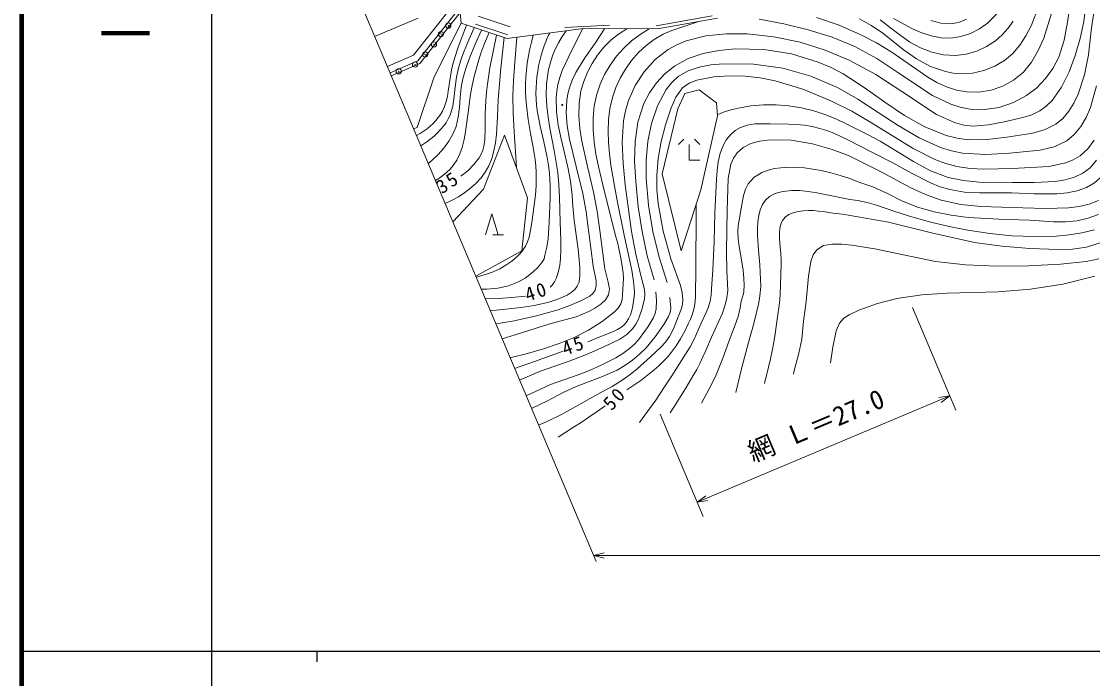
# Model space of a CAD drawing. Units: millimetres, scale not verified. Extents: x 40000 to 680000, y 20000 to 380000.
# Drawn here: x 40000 to 141498, y 202409 to 264700 of the extents above; entities that cross this region are included whole.
import ezdxf
from ezdxf.enums import TextEntityAlignment as Align

# ---------------------------------------------------------------- set-up
doc = ezdxf.new("R2010")
doc.units = ezdxf.units.MM
doc.header["$LTSCALE"] = 1000
doc.header["$PDMODE"] = 32
doc.header["$PDSIZE"] = 500
for name, color, linetype, lineweight in [('M-BGD', 7, 'Continuous', 13), ('M-BMK-OTRS', 5, 'Continuous', 13), ('M-STR-HTXT', 7, 'Continuous', 13), ('M-STR-STRC', 7, 'Continuous', 13), ('M-TTL', 2, 'Continuous', 140), ('M-TTL-BAND', 7, 'Continuous', 25)]:
    doc.layers.add(name, color=color, linetype=linetype, lineweight=lineweight)
doc.styles.add('@ＭＳ ゴシック', font='')
doc.styles.add('ＭＳ ゴシック', font='')
doc.styles.get('@ＭＳ ゴシック').set_extended_font_data('@MS Gothic')
doc.styles.get('ＭＳ ゴシック').set_extended_font_data('MS Gothic')

msp = doc.modelspace()

# ---------------------------------------------------------------- linework, layer by layer
at = {"layer": 'M-BGD'}
for p, q in [((60211, 294712), (94461, 213497)), ((80757, 266045), (77162, 261493)), ((81451, 265391), (77759, 260716)), ((81672, 264519), (81573, 265499)), ((86327, 264201), (83264, 265199)), ((105457, 265231), (100135, 264278)), ((105966, 265023), (100270, 263984)), ((79114, 259434), (81672, 264519)), ((81672, 264519), (86022, 263080)), ((86078, 263436), (83014, 264433)), ((93255, 264015), (86022, 263080)), ((95739, 264351), (91507, 264124)), ((100270, 263984), (93255, 264015)), ((77162, 261493), (74674, 260418)), ((77759, 260716), (75043, 259542)), ((79114, 259434), (77503, 254650)), ((102210, 256401), (102863, 257877)), ((102863, 257877), (104220, 258209)), ((105855, 256991), (104220, 258209)), ((105943, 255747), (105855, 256991)), ((102210, 256401), (100725, 250247)), ((104386, 248749), (105943, 255747)), ((77503, 254650), (77156, 254532)), ((83795, 248801), (85786, 253910)), ((87966, 247967), (85786, 253910)), ((102771, 253539), (102271, 253039)), ((103271, 251539), (103271, 253039)), ((104271, 253039), (103771, 253539)), ((104271, 251539), (103271, 251539)), ((100725, 250247), (102502, 242946)), ((80872, 245718), (83795, 248801)), ((102502, 242946), (104386, 248749)), ((87413, 242961), (87966, 247967)), ((83967, 244463), (84567, 246463)), ((84567, 246463), (85167, 244463)), ((139406, 245282), (139398, 245278)), ((85667, 244463), (84667, 244463)), ((83054, 240545), (87413, 242961))]:
    msp.add_line(p, q, dxfattribs=at)
for points in [[(139632, 268064), (139126, 264628), (138819, 262931), (138296, 261306), (137747, 260251), (137046, 259275), (136206, 258405), (135240, 257664), (133992, 256999), (132649, 256555), (131265, 256346), (129892, 256386), (128967, 256565), (128069, 256853), (126342, 257685), (123060, 259863), (121050, 261183), (118981, 262320), (116818, 263214), (114562, 263909), (112247, 264460), (109909, 264922)], [(140872, 266272), (140677, 264680), (140333, 263089), (139858, 261483), (139287, 259935), (138568, 258471), (137657, 257202), (137115, 256675), (136510, 256239), (135736, 255859), (134896, 255579), (133115, 255174), (131637, 254883), (130193, 254771), (129295, 254872), (128415, 255107), (126701, 255887), (123416, 258062), (120946, 259667), (118426, 261028), (116152, 261983), (113775, 262726), (111310, 263239), (108771, 263509), (106797, 263530), (104850, 263334), (102993, 262856), (102116, 262491), (101286, 262031), (100065, 261087), (99011, 259931), (98153, 258615), (97521, 257195), (97241, 256237), (97057, 255261), (96921, 253267), (97008, 251243), (97215, 249217), (97805, 244798), (98211, 242630), (98737, 240485)], [(141788, 266538), (141401, 264081), (141100, 261545), (140729, 259637), (140136, 257792), (139736, 256946), (139256, 256179), (138690, 255512), (138028, 254966), (137002, 254445), (135848, 254109), (133371, 253732), (131510, 253517), (129704, 253484), (128658, 253624), (127626, 253883), (125609, 254694), (123666, 255788), (121812, 257039), (119857, 258448), (117872, 259734), (116715, 260336), (115509, 260852), (112978, 261622), (110333, 262038), (107634, 262095), (106096, 261958), (104598, 261664), (103178, 261176), (101874, 260457), (100979, 259736), (100189, 258885), (99519, 257934), (98982, 256909), (98408, 255146), (98144, 253301), (98106, 251410), (98211, 249510), (98454, 247128), (98813, 244787), (99307, 242485), (99951, 240219)], [(119397, 264929), (120523, 264319), (121585, 263611), (123553, 262026), (124800, 261156), (126142, 260440), (127561, 259946), (128294, 259804), (129040, 259742), (130131, 259807), (131206, 260046), (132225, 260446), (133150, 260995), (133937, 261664), (134612, 262445), (135188, 263319), (135680, 264268), (136469, 266314)], [(115346, 265064), (117477, 264329), (119536, 263443), (121024, 262664), (122473, 261773), (125875, 259422), (126754, 258916), (127658, 258495), (128594, 258185), (129569, 258012), (130724, 258006), (131883, 258197), (132993, 258571), (133998, 259117), (134940, 259902), (135713, 260851), (136346, 261932), (136865, 263114), (137675, 265662)], [(122621, 264991), (124429, 263988), (125304, 263613), (126210, 263325), (127138, 263153), (128077, 263125), (129016, 263266), (129928, 263561), (130785, 263992), (131557, 264536), (132461, 265445)], [(126183, 264779), (127119, 264522), (128031, 264460), (128809, 264602), (129546, 264918)], [(82176, 264336), (81374, 262257), (81028, 261197), (80882, 260655), (80761, 260104), (80598, 259093), (80450, 258081), (80358, 257586), (80240, 257104), (80089, 256640), (79894, 256198), (79713, 255882), (79504, 255580), (79269, 255294), (79011, 255022), (78433, 254520), (77789, 254073), (77434, 253871)], [(82886, 264104), (82385, 262962), (81910, 261808), (81697, 261222), (81508, 260628), (81348, 260024), (81224, 259408), (81103, 258489), (81005, 257567), (80863, 256671), (80755, 256240), (80612, 255826), (80440, 255455), (80233, 255100), (79993, 254761), (79723, 254439), (79427, 254131), (79108, 253838), (78409, 253294), (77835, 252920)], [(93174, 264004), (91856, 261377), (91251, 260057), (91009, 259389), (90826, 258713), (90719, 258089), (90666, 257457), (90698, 256175), (90873, 254873), (91142, 253555), (91770, 250893), (92031, 249560), (92191, 248233), (92246, 247201), (92378, 245841), (92570, 244485), (92759, 243127), (92884, 241765)], [(95254, 264006), (94351, 262623), (93400, 261250), (92544, 259857), (92195, 259144), (91924, 258415), (91775, 257835), (91678, 257244), (91624, 256034), (91723, 254791), (91937, 253525), (92562, 250952), (93200, 248381), (93514, 246639), (93745, 244917), (94161, 241485)], [(97365, 263996), (96586, 263506), (95861, 262920), (95194, 262251), (94596, 261512), (94071, 260716), (93629, 259876), (93277, 259005), (93021, 258117), (92837, 256932), (92806, 255740), (92900, 254543), (93088, 253341), (93633, 250933), (94208, 248528), (94548, 246701), (94812, 244880), (95288, 241239)], [(97015, 240861), (96843, 242099), (96500, 243636), (96339, 244290), (95217, 248675), (94666, 250954), (94438, 252106), (94265, 253261), (94167, 254413), (94163, 255559), (94271, 256692), (94510, 257810), (94834, 258757), (95260, 259678), (95781, 260560), (96386, 261391), (97067, 262161), (97815, 262858), (98620, 263470), (99474, 263987)], [(97902, 240667), (97830, 241113), (97114, 244434), (96436, 247720), (96217, 248925), (95859, 251065), (95718, 252146), (95623, 253228), (95590, 254308), (95635, 255383), (95771, 256449), (96016, 257502), (96336, 258427), (96747, 259326), (97245, 260187), (97821, 260998), (98471, 261745), (99188, 262416), (99965, 262999), (100797, 263481), (101622, 263840), (102473, 264136), (104189, 264698), (104193, 264699)], [(121362, 264847), (122748, 263771), (124178, 262735), (125186, 262189), (126258, 261778), (127374, 261530), (128512, 261472), (129529, 261599), (130519, 261885), (131453, 262316), (132303, 262874), (132932, 263427), (133491, 264048), (133988, 264726)], [(83598, 263871), (83004, 262548), (82444, 261207), (82196, 260526), (81979, 259836), (81802, 259135), (81671, 258421), (81570, 257489), (81496, 256552), (81388, 255631), (81301, 255182), (81183, 254745), (80892, 254024), (80501, 253342), (80025, 252697), (79482, 252087), (78888, 251510), (78553, 251220)], [(79225, 249625), (79550, 249810), (79933, 250079), (80291, 250373), (80617, 250690), (80908, 251034), (81254, 251562), (81531, 252136), (81750, 252745), (81920, 253384), (82052, 254043), (82156, 254714), (82324, 256061), (82561, 257792), (82710, 258637), (82890, 259474), (83174, 260531), (83512, 261580), (83894, 262616), (84310, 263638)], [(80150, 247431), (80752, 247725), (81400, 248087), (82009, 248482), (82576, 248912), (83092, 249377), (83553, 249878), (83952, 250417), (84283, 250995), (84570, 251691), (84778, 252430), (84922, 253204), (85015, 254003), (85107, 255649), (85171, 257302), (85285, 258796), (85440, 260260), (85733, 263172)], [(81650, 250044), (82285, 250552), (82871, 251129), (83131, 251443), (83361, 251773), (83555, 252120), (83707, 252483), (83841, 252992), (83911, 253521), (83941, 254605), (83948, 255910), (83995, 257200), (84059, 257979), (84151, 258758), (84397, 260313), (85021, 263406)], [(86947, 263198), (86724, 260440), (86626, 259061), (86573, 257682), (86595, 255972), (86688, 254260), (86913, 250838)], [(88504, 263399), (88326, 262748), (88171, 262090), (88039, 261425), (87932, 260756), (87851, 260083), (87796, 259408), (87770, 258732), (87772, 258057), (87802, 257392), (87858, 256729), (88029, 255407), (88253, 254091), (88498, 252780)], [(89571, 262486), (89681, 262770), (89798, 263051), (89925, 263328), (90060, 263601)], [(91617, 263803), (91228, 263258), (90884, 262680), (90586, 262074), (90333, 261444), (90124, 260796), (89959, 260135), (89839, 259466), (89763, 258795), (89729, 257732), (89784, 256674), (89909, 255621), (90080, 254570), (90482, 252472), (90820, 250370), (90926, 249201), (90984, 248029), (91053, 245678), (91116, 243938), (91120, 243069), (91083, 242201)], [(88883, 256262), (88815, 256799), (88774, 257340), (88758, 257882), (88767, 258426), (88797, 258945), (88848, 259462), (88918, 259978), (89010, 260490), (89121, 260998), (89251, 261501), (89402, 261997), (89571, 262486)], [(141874, 258592), (141288, 256530), (140875, 255583), (140370, 254727), (139763, 253988), (139047, 253391), (137868, 252821), (136528, 252491), (133639, 252217), (131359, 252098), (129174, 252215), (128118, 252435), (127081, 252763), (125055, 253675), (123091, 254820), (121182, 256067), (119267, 257318), (117318, 258441), (114803, 259524), (112140, 260265), (109361, 260653), (106495, 260681), (105338, 260581), (104215, 260378), (103167, 260028), (102237, 259487), (101624, 258921), (101098, 258248), (100278, 256705), (99705, 255025), (99362, 253304), (99209, 251558), (99209, 249802), (99410, 247286), (99823, 244796), (100424, 242345), (101192, 239948)], [(141664, 253458), (141055, 252631), (140316, 251966), (139669, 251584), (138953, 251297), (137365, 250946), (133900, 250744), (131196, 250693), (129903, 250758), (128644, 250945), (127583, 251232), (126542, 251624), (124510, 252647), (120551, 255096), (118676, 256178), (116764, 257149), (114143, 258252), (111411, 259071), (110003, 259342), (108567, 259504), (107103, 259545), (105612, 259452), (103984, 259139), (103259, 258835), (102647, 258391), (102024, 257529), (101574, 256502), (101026, 254910), (100608, 253313), (100330, 251709), (100205, 250095), (100220, 248775), (100332, 247450), (100805, 244808), (101539, 242204), (102449, 239673)], [(120786, 252220), (122578, 251298), (124350, 250300), (126134, 249396), (127041, 249032), (127963, 248754), (129351, 248524), (130784, 248447), (133808, 248446), (135968, 248369), (138096, 248360), (139104, 248448), (140051, 248633), (140919, 248943), (141690, 249404), (142208, 249871), (142666, 250427), (143072, 251057), (143434, 251744), (144056, 253227), (144594, 254751), (145329, 256936), (145939, 259102), (146024, 259475)], [(88883, 256262), (89167, 254767), (89507, 253280), (89826, 251794), (89953, 251048), (90046, 250300), (90110, 249152), (90103, 247996), (89995, 245668), (89899, 244082), (89793, 243302), (89610, 242537)], [(105969, 255863), (106173, 255955), (106380, 256039), (106590, 256117), (106802, 256187)], [(106802, 256187), (107369, 256349), (107945, 256486), (109118, 256683), (110313, 256780), (111517, 256781), (112719, 256686), (113909, 256499), (115076, 256221), (116209, 255855), (117228, 255440), (118219, 254972), (120169, 253971), (121365, 253338)], [(120786, 252220), (120780, 252223), (118253, 253496), (116977, 254095), (116323, 254349), (115655, 254562), (114927, 254732), (114186, 254851), (113438, 254926), (112690, 254964), (110951, 254982), (109491, 254976), (108786, 254879), (108126, 254655), (107637, 254354), (107200, 253961), (106825, 253498), (106520, 252989), (106210, 252214), (106023, 251405), (105919, 250575), (105861, 249738), (105720, 246543), (105639, 243846), (105502, 241147), (105399, 239363)], [(88498, 252780), (88598, 252190), (88678, 251596), (88737, 250998), (88774, 250398), (88788, 249798), (88780, 249198), (88747, 248602), (88690, 248010), (88489, 246599), (88368, 245655), (88212, 244715), (88099, 244260), (87951, 243822), (87759, 243406), (87513, 243017)], [(142074, 247733), (141185, 247391), (140223, 247163), (139205, 247030), (137063, 246961), (134885, 247014), (130899, 247145), (129004, 247352), (127159, 247764), (125675, 248297), (124219, 248965), (121392, 250474), (118356, 251987), (116732, 252605), (114953, 253097), (112932, 253430), (110912, 253477), (109975, 253357), (109127, 253120), (108396, 252752), (107811, 252237), (107477, 251739), (107232, 251161), (106954, 249822), (106863, 246820), (106814, 242925), (106826, 241072), (106928, 239203)], [(121365, 253338), (124534, 251412), (126150, 250548), (127812, 249908), (129252, 249607), (130744, 249475), (133909, 249440), (135957, 249425), (137964, 249530), (138906, 249684), (139783, 249935), (140575, 250306), (141265, 250820), (141881, 251545)], [(108464, 239095), (108475, 239712), (108451, 240330), (108379, 241122), (108267, 241912), (108012, 243352), (107918, 244070), (107890, 244785), (107927, 245330), (108003, 245875), (108198, 246982), (108420, 248208), (108598, 248786), (108872, 249312), (109133, 249635), (109445, 249921), (109796, 250167), (110172, 250373), (110751, 250600), (111350, 250748), (111963, 250834), (112582, 250871), (113386, 250865), (114186, 250807), (114982, 250703), (115771, 250560), (116687, 250350), (117591, 250095), (118483, 249799), (119359, 249463)], [(119359, 249463), (120691, 249014), (122060, 248388), (123409, 247707), (124918, 247098), (126485, 246641), (128089, 246320), (129709, 246117), (132611, 245967), (135523, 245857), (137794, 245707), (138922, 245700), (140039, 245806), (141067, 246043), (142065, 246410)], [(110015, 238986), (110049, 239596), (110045, 240242), (109960, 241613), (109837, 243027), (109753, 244417), (109750, 245081), (109785, 245713), (109868, 246305), (110009, 246847), (110218, 247332), (110504, 247750), (110876, 248094), (111344, 248353), (111745, 248486), (112173, 248579), (112973, 248667), (113770, 248664), (114564, 248590), (115356, 248463), (116934, 248130), (117722, 247963), (118510, 247822)], [(118510, 247822), (119239, 247720), (120135, 247536), (121017, 247283), (122762, 246686), (124462, 246143), (126179, 245668), (127913, 245261), (129665, 244919), (131754, 244598), (133857, 244385), (135960, 244298), (138049, 244359), (139268, 244474), (140481, 244662), (141691, 244940)], [(103885, 239522), (103889, 240428), (103935, 247359)], [(111901, 238853), (111967, 240723), (111985, 241675), (111976, 242170), (111951, 242683), (111873, 243657), (111843, 244144), (111839, 244616), (111875, 245063), (111964, 245473), (112120, 245835), (112358, 246138), (112708, 246387), (113135, 246566), (113609, 246685), (114099, 246752), (114582, 246777), (115053, 246766), (115515, 246729), (115971, 246674), (116875, 246538), (117786, 246424)], [(117786, 246424), (122175, 245679), (126236, 244669), (130303, 243748), (132914, 243394), (135561, 243176), (138265, 243065), (139601, 243124), (140911, 243312), (143013, 243960)], [(142091, 242198), (140904, 241956), (138443, 241700), (135416, 241530), (132410, 241486), (129464, 241612), (126615, 241951), (122838, 242735), (120851, 243149), (118698, 243494), (117748, 243592), (116828, 243598), (116012, 243444), (115372, 243060), (115029, 242568), (114806, 241949), (114587, 240550), (114372, 238155), (114122, 236278), (113963, 234584), (113668, 233241), (113204, 231483), (113150, 231248)], [(87513, 243017), (87415, 242893), (87198, 242645), (86966, 242410), (86720, 242187), (86462, 241976), (86193, 241778), (85913, 241592), (85327, 241256), (84712, 240968), (84078, 240729), (83432, 240538), (83089, 240462)], [(83570, 239321), (84094, 239322), (85134, 239426), (86138, 239651), (87095, 240018), (87725, 240368), (88315, 240795), (88854, 241301), (89329, 241883), (89521, 242197), (89610, 242537)], [(84428, 237287), (84999, 237331), (87366, 237568), (88600, 237772), (89881, 238068), (90842, 238362), (91726, 238754), (92105, 238998), (92426, 239280), (92673, 239604), (92835, 239975), (92916, 240643), (92902, 241350), (92884, 241765)], [(91083, 242201), (91053, 241904), (91011, 241609), (90955, 241315), (90886, 241020), (90763, 240603), (90688, 240398), (90601, 240200), (90500, 240011), (90385, 239834), (90252, 239671), (90102, 239525)], [(84962, 236022), (86521, 236292), (88689, 236752), (90865, 237377), (91966, 237777), (93081, 238250), (93845, 238658), (94149, 238919), (94359, 239239), (94456, 239656), (94447, 240103), (94161, 241485)], [(95288, 241239), (95612, 239970), (95717, 239349), (95635, 238776), (95332, 238310), (94893, 237906), (94346, 237520), (93775, 237200), (92575, 236713), (90065, 236027), (86776, 234997), (85561, 234601)], [(86307, 232831), (86411, 232854), (87947, 233232), (89463, 233662), (90945, 234160), (92376, 234745), (93743, 235435), (95030, 236250), (96184, 237165), (96547, 237513), (96812, 237915), (96912, 238329), (96945, 238770), (97046, 240350), (97015, 240861)], [(93668, 234315), (94794, 234791), (95486, 235056), (96173, 235339), (96497, 235501), (96797, 235687), (97068, 235901), (97302, 236150), (97527, 236499), (97699, 236892), (97829, 237312), (97928, 237743), (98004, 238166), (98055, 238585), (98079, 239002), (98070, 239419), (97999, 240043), (97902, 240667)], [(98737, 240485), (99031, 239303), (99062, 238850), (99030, 238393), (98832, 237477), (98474, 236473), (98234, 236011), (97943, 235591), (97375, 235035), (96700, 234579), (95193, 233849), (93538, 233140), (91887, 232499), (89106, 231532), (87202, 230710)], [(102449, 239673), (102599, 238983), (102679, 238293), (102636, 237890), (102534, 237489), (102241, 236695), (101858, 235725), (101644, 235260), (101396, 234819), (101018, 234302), (100581, 233821), (99619, 232921), (98346, 231780), (97694, 231242), (97015, 230743), (95976, 230105), (94899, 229519), (92524, 228208), (91244, 227479), (89828, 226778), (89008, 226428)], [(141724, 240538), (138679, 239787), (135629, 239317), (132548, 239081), (127727, 238955), (125320, 238796), (122945, 238431), (121127, 237951), (119357, 237316), (118419, 236894), (117918, 236573), (117514, 236088), (117191, 235359), (116885, 233837), (116666, 232348)], [(87757, 238652), (86469, 238517), (85174, 238451), (83934, 238459)], [(100113, 239077), (100166, 238255), (100151, 237445), (100045, 237008), (99871, 236586), (99400, 235777), (98577, 234658), (98117, 234152), (97619, 233691), (96999, 233225), (96334, 232813), (94929, 232103), (93843, 231624), (92743, 231191), (90137, 230270), (87814, 229219)], [(101453, 238534), (101540, 237522), (101463, 237114), (101306, 236720), (100858, 235964), (100065, 234815), (99196, 233763), (98579, 233153), (97909, 232591), (97192, 232086), (96437, 231645), (95062, 231029), (93647, 230503), (92507, 230062), (91395, 229560), (89837, 228723), (88342, 228006)], [(97361, 229768), (98033, 230213), (98691, 230679), (99333, 231167), (99958, 231680), (100393, 232064), (100813, 232464), (101210, 232884), (101580, 233328), (102031, 233963), (102440, 234628), (102847, 235347), (103220, 236086), (103396, 236483), (103553, 236887), (103685, 237299), (103784, 237718), (103847, 238164), (103879, 238616), (103885, 239522)], [(105399, 239363), (105399, 239310), (105369, 238743), (105273, 238185), (105104, 237645), (104883, 237122), (104396, 236087), (103752, 234569), (103364, 233851), (102935, 233152), (101641, 231108), (100881, 229954), (100101, 228814), (99337, 227739), (98553, 226678)], [(106928, 239203), (106831, 238514), (106679, 237836), (106418, 237053), (106095, 236291), (105389, 234784), (104852, 233522), (104583, 232893), (104295, 232273), (103992, 231692), (103667, 231122), (102982, 229999), (101828, 228150), (101467, 227590)], [(108464, 239095), (108436, 238873), (108206, 238181), (108093, 237555), (108014, 237142), (107909, 236735), (107644, 235936), (107021, 234360), (106447, 232774), (106157, 231985), (105838, 231209), (105517, 230529), (105170, 229858), (104457, 228526)], [(110015, 238986), (109942, 238447), (109839, 237912), (109626, 236990), (109388, 236074), (108884, 234250), (108274, 231896), (107683, 229536)], [(111901, 238853), (111874, 238315), (111814, 237778), (111652, 236708), (111414, 235095), (111289, 234291), (111147, 233490), (110983, 232711), (110799, 231935), (110407, 230389)], [(91325, 233443), (88614, 232468), (86737, 231813)], [(95301, 228272), (94544, 227714), (93774, 227176), (93049, 226696), (92316, 226229), (90846, 225301)]]:
    msp.add_lwpolyline(points, dxfattribs=at)
msp.add_circle((91246, 256786), 50, dxfattribs=at)
for p in [(80454, 264302), (79746, 263495), (79094, 262515), (77297, 260610), (78251, 261566), (75755, 259968)]:
    msp.add_point(p, dxfattribs=at)
at = {"layer": 'M-BMK-OTRS'}
for p, q in [((81331, 265723), (77570, 260961)), ((77570, 260961), (74926, 259819))]:
    msp.add_line(p, q, dxfattribs=at)
at = {"layer": 'M-STR-HTXT'}
for p, q in [((124435, 237567), (128528, 227863)), ((104035, 219118), (127960, 229208)), ((127960, 229208), (126942, 229050)), ((127960, 229208), (127136, 228589)), ((100510, 227477), (104602, 217773)), ((104035, 219118), (104859, 219737)), ((104035, 219118), (105053, 219276)), ((94212, 214087), (95212, 214337)), ((94212, 214087), (574698, 214087)), ((94212, 214087), (95212, 213837))]:
    msp.add_line(p, q, dxfattribs=at)
at = {"layer": 'M-STR-STRC'}
msp.add_line((73467, 263279), (77596, 265018), dxfattribs=at)
at = {"layer": 'M-TTL'}
msp.add_line((40000, 380000), (40000, 20000), dxfattribs=at)
at = {"layer": 'M-TTL-BAND'}
for p, q in [((58000, 370000), (58000, 20000)), ((40000, 205000), (579000, 205000)), ((68000, 205000), (68000, 204000))]:
    msp.add_line(p, q, dxfattribs=at)

# ---------------------------------------------------------------- texts
at = {"layer": 'M-BGD', "char_height": 1320, "attachment_point": 5, "style": 'ＭＳ ゴシック'}
for s, insert, rotation in [('\\T1.24;35', (80411, 249458), 33.88), ('\\T1.24;40', (88816, 239093), 18.346), ('\\T1.24;45', (92341, 233995), 20.008), ('\\T1.24;50', (96210, 228988), 46.826)]:
    msp.add_mtext(s, dxfattribs=dict(at, insert=insert, rotation=rotation))
at = {"layer": 'M-STR-HTXT', "style": 'ＭＳ ゴシック'}
msp.add_text('網 Ｌ＝27.0', height=1833, rotation=22.866, dxfattribs=at).set_placement((115856, 225058), align=Align.BOTTOM_CENTER)
at = {"layer": 'M-TTL-BAND', "style": '@ＭＳ ゴシック'}
msp.add_text('縮尺千分の一', height=3666, rotation=270, dxfattribs=at).set_placement((49777, 261030), align=Align.MIDDLE_RIGHT)

doc.saveas('drawing.dxf')
